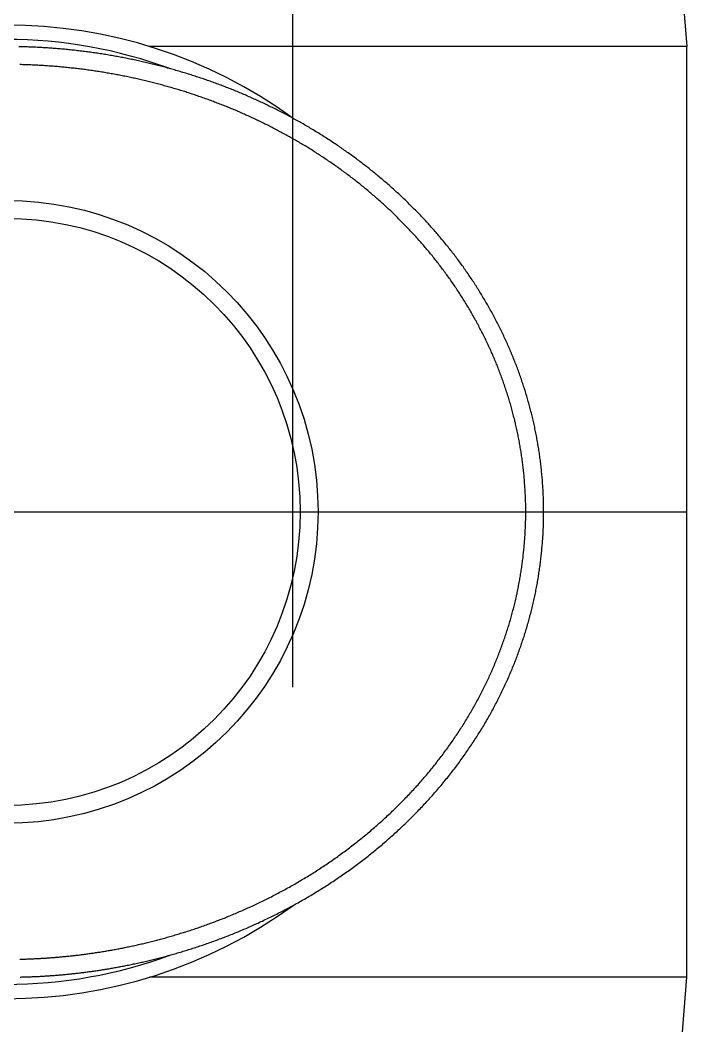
# Model space of a CAD drawing. Extents: x -45.6 to 35.4, y -49 to 14.
# Drawn here: x 26.12 to 35.43, y -7.18 to 6.87 of the extents above; entities that cross this region are included whole.
import ezdxf

# ---------------------------------------------------------------- set-up
doc = ezdxf.new("R2010")
doc.units = 0
doc.linetypes.add('CENTER', pattern=[50.8, 31.75, -6.35, 6.35, -6.35])
doc.linetypes.add('DASHED', pattern=[19.05, 12.7, -6.35])
doc.layers.get('0').update_dxf_attribs({"linetype": 'CONTINUOUS'})
doc.layers.add('CENTER', color=1, linetype='CENTER')

msp = doc.modelspace()

# ---------------------------------------------------------------- linework, layer by layer
at = {"color": 7, "linetype": 'CONTINUOUS'}
for p, q in [((35.229, 9), (35.429, 6.5)), ((35.429, 6.5), (27.926, 6.5)), ((35.429, -6.5), (35.429, 6.5)), ((35.429, -6.5), (27.926, -6.5)), ((35.229, -9), (35.429, -6.5))]:
    msp.add_line(p, q, dxfattribs=at)
at = {"color": 3, "linetype": 'DASHED'}
msp.add_line((29.929, -21.5), (29.929, 7), dxfattribs=at)
at = {"color": 7}
for points in [[(26.118, -6.498, 0), (26.131, -6.498, 0), (26.145, -6.497, 0), (26.158, -6.497, 0), (26.172, -6.497, 0), (26.185, -6.496, 0), (26.199, -6.496, 0), (26.212, -6.495, 0), (26.226, -6.495, 0), (26.239, -6.495, 0), (26.253, -6.494, 0), (26.267, -6.494, 0), (26.28, -6.493, 0), (26.294, -6.492, 0), (26.307, -6.492, 0), (26.321, -6.491, 0), (26.335, -6.491, 0), (26.348, -6.49, 0), (26.362, -6.489, 0), (26.376, -6.489, 0), (26.389, -6.488, 0), (26.403, -6.487, 0), (26.417, -6.486, 0), (26.431, -6.486, 0), (26.444, -6.485, 0), (26.458, -6.484, 0), (26.472, -6.483, 0), (26.486, -6.482, 0), (26.5, -6.481, 0), (26.514, -6.48, 0), (26.527, -6.479, 0), (26.541, -6.478, 0), (26.555, -6.477, 0), (26.569, -6.476, 0), (26.583, -6.475, 0), (26.598, -6.474, 0), (26.612, -6.473, 0), (26.626, -6.472, 0), (26.64, -6.471, 0), (26.654, -6.47, 0), (26.668, -6.468, 0), (26.683, -6.467, 0), (26.697, -6.466, 0), (26.711, -6.465, 0), (26.726, -6.463, 0), (26.74, -6.462, 0), (26.754, -6.461, 0), (26.769, -6.459, 0), (26.783, -6.458, 0), (26.798, -6.456, 0), (26.813, -6.455, 0), (26.827, -6.453, 0), (26.842, -6.452, 0), (26.857, -6.45, 0), (26.872, -6.448, 0), (26.886, -6.447, 0), (26.901, -6.445, 0), (26.916, -6.443, 0), (26.931, -6.442, 0), (26.946, -6.44, 0), (26.961, -6.438, 0), (26.976, -6.436, 0), (26.991, -6.434, 0), (27.007, -6.433, 0), (27.022, -6.431, 0), (27.037, -6.429, 0), (27.053, -6.427, 0), (27.068, -6.425, 0), (27.084, -6.422, 0), (27.099, -6.42, 0), (27.115, -6.418, 0), (27.131, -6.416, 0), (27.146, -6.414, 0), (27.162, -6.412, 0), (27.178, -6.409, 0), (27.194, -6.407, 0), (27.21, -6.404, 0), (27.226, -6.402, 0), (27.242, -6.4, 0), (27.259, -6.397, 0), (27.275, -6.394, 0), (27.291, -6.392, 0), (27.308, -6.389, 0), (27.324, -6.387, 0), (27.341, -6.384, 0), (27.358, -6.381, 0), (27.374, -6.378, 0), (27.391, -6.375, 0), (27.408, -6.372, 0), (27.425, -6.369, 0), (27.442, -6.366, 0), (27.459, -6.363, 0), (27.476, -6.36, 0), (27.493, -6.357, 0), (27.51, -6.354, 0), (27.527, -6.351, 0), (27.545, -6.347, 0), (27.562, -6.344, 0), (27.58, -6.341, 0), (27.597, -6.337, 0), (27.615, -6.334, 0), (27.632, -6.33, 0), (27.65, -6.327, 0), (27.668, -6.323, 0), (27.686, -6.319, 0), (27.703, -6.315, 0), (27.721, -6.312, 0), (27.739, -6.308, 0), (27.757, -6.304, 0), (27.775, -6.3, 0), (27.794, -6.296, 0), (27.812, -6.292, 0), (27.83, -6.288, 0), (27.848, -6.284, 0), (27.866, -6.279, 0), (27.885, -6.275, 0), (27.903, -6.271, 0), (27.922, -6.266, 0), (27.94, -6.262, 0), (27.959, -6.257, 0), (27.977, -6.253, 0), (27.996, -6.248, 0), (28.014, -6.243, 0), (28.033, -6.239, 0), (28.052, -6.234, 0), (28.07, -6.229, 0), (28.089, -6.224, 0), (28.108, -6.219, 0), (28.127, -6.214, 0), (28.146, -6.209, 0), (28.165, -6.204, 0), (28.184, -6.199, 0), (28.203, -6.194, 0), (28.222, -6.188, 0), (28.241, -6.183, 0), (28.26, -6.178, 0), (28.279, -6.172, 0), (28.298, -6.167, 0), (28.317, -6.161, 0), (28.337, -6.155, 0), (28.356, -6.15, 0), (28.375, -6.144, 0), (28.395, -6.138, 0), (28.414, -6.132, 0), (28.433, -6.126, 0), (28.453, -6.12, 0), (28.472, -6.114, 0), (28.491, -6.108, 0), (28.511, -6.102, 0), (28.53, -6.096, 0), (28.55, -6.09, 0), (28.57, -6.083, 0), (28.589, -6.077, 0), (28.609, -6.07, 0), (28.628, -6.064, 0), (28.648, -6.057, 0), (28.668, -6.051, 0), (28.687, -6.044, 0), (28.707, -6.037, 0), (28.727, -6.03, 0), (28.746, -6.024, 0), (28.766, -6.017, 0), (28.786, -6.01, 0), (28.806, -6.003, 0), (28.825, -5.995, 0), (28.845, -5.988, 0), (28.865, -5.981, 0), (28.885, -5.974, 0), (28.905, -5.966, 0), (28.924, -5.959, 0), (28.944, -5.951, 0), (28.964, -5.944, 0), (28.984, -5.936, 0), (29.004, -5.928, 0), (29.024, -5.921, 0), (29.044, -5.913, 0), (29.064, -5.905, 0), (29.084, -5.897, 0), (29.103, -5.889, 0), (29.123, -5.881, 0), (29.143, -5.873, 0), (29.163, -5.864, 0), (29.183, -5.856, 0), (29.203, -5.848, 0), (29.223, -5.839, 0), (29.243, -5.831, 0), (29.263, -5.822, 0), (29.283, -5.814, 0), (29.303, -5.805, 0), (29.323, -5.796, 0), (29.343, -5.788, 0), (29.363, -5.779, 0), (29.383, -5.77, 0), (29.402, -5.761, 0), (29.422, -5.752, 0), (29.442, -5.743, 0), (29.462, -5.733, 0), (29.482, -5.724, 0), (29.502, -5.715, 0), (29.522, -5.705, 0), (29.542, -5.696, 0), (29.562, -5.686, 0), (29.582, -5.677, 0), (29.602, -5.667, 0), (29.622, -5.657, 0), (29.642, -5.647, 0), (29.662, -5.638, 0), (29.682, -5.628, 0), (29.702, -5.618, 0), (29.722, -5.607, 0), (29.742, -5.597, 0), (29.762, -5.587, 0), (29.781, -5.577, 0), (29.801, -5.566, 0), (29.821, -5.556, 0), (29.841, -5.546, 0), (29.861, -5.535, 0), (29.881, -5.524, 0), (29.901, -5.514, 0), (29.921, -5.503, 0), (29.94, -5.492, 0), (29.96, -5.481, 0), (29.98, -5.47, 0), (30, -5.459, 0), (30.019, -5.448, 0), (30.039, -5.437, 0), (30.059, -5.426, 0), (30.079, -5.414, 0), (30.098, -5.403, 0), (30.118, -5.391, 0), (30.138, -5.38, 0), (30.157, -5.368, 0), (30.177, -5.357, 0), (30.197, -5.345, 0), (30.216, -5.333, 0), (30.236, -5.321, 0), (30.255, -5.309, 0), (30.275, -5.297, 0), (30.294, -5.285, 0), (30.314, -5.273, 0), (30.333, -5.261, 0), (30.353, -5.249, 0), (30.372, -5.236, 0), (30.392, -5.224, 0), (30.411, -5.212, 0), (30.43, -5.199, 0), (30.45, -5.186, 0), (30.469, -5.174, 0), (30.488, -5.161, 0), (30.508, -5.148, 0), (30.527, -5.135, 0), (30.546, -5.122, 0), (30.565, -5.109, 0), (30.584, -5.096, 0), (30.603, -5.083, 0), (30.622, -5.07, 0), (30.641, -5.057, 0), (30.66, -5.043, 0), (30.679, -5.03, 0), (30.698, -5.017, 0), (30.717, -5.003, 0), (30.736, -4.989, 0), (30.755, -4.976, 0), (30.774, -4.962, 0), (30.792, -4.948, 0), (30.811, -4.934, 0), (30.83, -4.92, 0), (30.848, -4.906, 0), (30.867, -4.892, 0), (30.886, -4.878, 0), (30.904, -4.864, 0), (30.922, -4.85, 0), (30.941, -4.835, 0), (30.959, -4.821, 0), (30.978, -4.807, 0), (30.996, -4.792, 0), (31.014, -4.777, 0), (31.032, -4.763, 0), (31.051, -4.748, 0), (31.069, -4.733, 0), (31.087, -4.719, 0), (31.105, -4.704, 0), (31.123, -4.689, 0), (31.141, -4.674, 0), (31.159, -4.659, 0), (31.177, -4.644, 0), (31.194, -4.628, 0), (31.212, -4.613, 0), (31.23, -4.598, 0), (31.248, -4.583, 0), (31.265, -4.567, 0), (31.283, -4.552, 0), (31.3, -4.536, 0), (31.318, -4.521, 0), (31.335, -4.505, 0), (31.352, -4.489, 0), (31.37, -4.474, 0), (31.387, -4.458, 0), (31.404, -4.442, 0), (31.421, -4.426, 0), (31.438, -4.41, 0), (31.455, -4.394, 0), (31.472, -4.378, 0), (31.489, -4.362, 0), (31.506, -4.346, 0), (31.523, -4.33, 0), (31.54, -4.313, 0), (31.556, -4.297, 0), (31.573, -4.28, 0), (31.59, -4.264, 0), (31.606, -4.248, 0), (31.622, -4.231, 0), (31.639, -4.214, 0), (31.655, -4.198, 0), (31.671, -4.181, 0), (31.688, -4.164, 0), (31.704, -4.148, 0), (31.72, -4.131, 0), (31.736, -4.114, 0), (31.752, -4.097, 0), (31.767, -4.08, 0), (31.783, -4.063, 0), (31.799, -4.046, 0), (31.815, -4.029, 0), (31.83, -4.012, 0), (31.846, -3.994, 0), (31.861, -3.977, 0), (31.877, -3.96, 0), (31.892, -3.942, 0), (31.907, -3.925, 0), (31.922, -3.908, 0), (31.937, -3.89, 0), (31.953, -3.873, 0), (31.967, -3.855, 0), (31.982, -3.837, 0), (31.997, -3.82, 0), (32.012, -3.802, 0), (32.027, -3.784, 0), (32.041, -3.767, 0), (32.056, -3.749, 0), (32.07, -3.731, 0), (32.085, -3.713, 0), (32.099, -3.695, 0), (32.113, -3.677, 0), (32.127, -3.659, 0), (32.141, -3.641, 0), (32.155, -3.623, 0), (32.169, -3.605, 0), (32.183, -3.587, 0), (32.197, -3.569, 0), (32.211, -3.551, 0), (32.224, -3.533, 0), (32.238, -3.514, 0), (32.252, -3.496, 0), (32.265, -3.478, 0), (32.278, -3.459, 0), (32.292, -3.441, 0), (32.305, -3.423, 0), (32.318, -3.404, 0), (32.331, -3.386, 0), (32.344, -3.367, 0), (32.357, -3.349, 0), (32.37, -3.33, 0), (32.382, -3.312, 0), (32.395, -3.293, 0), (32.408, -3.274, 0), (32.42, -3.256, 0), (32.433, -3.237, 0), (32.445, -3.218, 0), (32.457, -3.2, 0), (32.469, -3.181, 0), (32.482, -3.162, 0), (32.494, -3.143, 0), (32.506, -3.124, 0), (32.517, -3.106, 0), (32.529, -3.087, 0), (32.541, -3.068, 0), (32.553, -3.049, 0), (32.564, -3.03, 0), (32.576, -3.011, 0), (32.587, -2.992, 0), (32.599, -2.973, 0), (32.61, -2.954, 0), (32.621, -2.935, 0), (32.632, -2.916, 0), (32.643, -2.897, 0), (32.654, -2.878, 0), (32.665, -2.859, 0), (32.676, -2.839, 0), (32.686, -2.82, 0), (32.697, -2.801, 0), (32.707, -2.782, 0), (32.718, -2.763, 0), (32.728, -2.743, 0), (32.739, -2.724, 0), (32.749, -2.705, 0), (32.759, -2.685, 0), (32.769, -2.666, 0), (32.779, -2.647, 0), (32.789, -2.627, 0), (32.799, -2.608, 0), (32.809, -2.589, 0), (32.818, -2.569, 0), (32.828, -2.55, 0), (32.837, -2.53, 0), (32.847, -2.511, 0), (32.856, -2.491, 0), (32.865, -2.472, 0), (32.875, -2.452, 0), (32.884, -2.433, 0), (32.893, -2.413, 0), (32.902, -2.394, 0), (32.911, -2.374, 0), (32.92, -2.354, 0), (32.928, -2.335, 0), (32.937, -2.315, 0), (32.946, -2.295, 0), (32.954, -2.276, 0), (32.963, -2.256, 0), (32.971, -2.236, 0), (32.979, -2.217, 0), (32.988, -2.197, 0), (32.996, -2.177, 0), (33.004, -2.157, 0), (33.012, -2.138, 0), (33.02, -2.118, 0), (33.028, -2.098, 0), (33.035, -2.078, 0), (33.043, -2.058, 0), (33.05, -2.039, 0), (33.058, -2.019, 0), (33.066, -1.999, 0), (33.073, -1.979, 0), (33.08, -1.959, 0), (33.087, -1.939, 0), (33.094, -1.919, 0), (33.102, -1.899, 0), (33.109, -1.88, 0), (33.115, -1.86, 0), (33.122, -1.84, 0), (33.129, -1.82, 0), (33.136, -1.8, 0), (33.142, -1.78, 0), (33.149, -1.76, 0), (33.155, -1.74, 0), (33.162, -1.72, 0), (33.168, -1.7, 0), (33.174, -1.68, 0), (33.18, -1.66, 0), (33.187, -1.639, 0), (33.193, -1.619, 0), (33.198, -1.599, 0), (33.204, -1.579, 0), (33.21, -1.559, 0), (33.216, -1.539, 0), (33.221, -1.519, 0), (33.227, -1.499, 0), (33.232, -1.479, 0), (33.238, -1.459, 0), (33.243, -1.438, 0), (33.248, -1.418, 0), (33.253, -1.398, 0), (33.258, -1.378, 0), (33.264, -1.358, 0), (33.269, -1.338, 0), (33.273, -1.317, 0), (33.278, -1.297, 0), (33.283, -1.277, 0), (33.288, -1.257, 0), (33.292, -1.236, 0), (33.297, -1.216, 0), (33.301, -1.196, 0), (33.305, -1.176, 0), (33.309, -1.156, 0), (33.314, -1.135, 0), (33.318, -1.115, 0), (33.322, -1.095, 0), (33.326, -1.074, 0), (33.33, -1.054, 0), (33.334, -1.034, 0), (33.337, -1.014, 0), (33.341, -0.993, 0), (33.344, -0.973, 0), (33.348, -0.953, 0), (33.351, -0.932, 0), (33.355, -0.912, 0), (33.358, -0.892, 0), (33.361, -0.871, 0), (33.364, -0.851, 0), (33.367, -0.831, 0), (33.37, -0.81, 0), (33.373, -0.79, 0), (33.376, -0.77, 0), (33.379, -0.749, 0), (33.382, -0.729, 0), (33.384, -0.709, 0), (33.387, -0.688, 0), (33.389, -0.668, 0), (33.392, -0.648, 0), (33.394, -0.627, 0), (33.396, -0.607, 0), (33.398, -0.587, 0), (33.401, -0.566, 0), (33.403, -0.546, 0), (33.404, -0.525, 0), (33.406, -0.505, 0), (33.408, -0.485, 0), (33.41, -0.464, 0), (33.411, -0.444, 0), (33.413, -0.423, 0), (33.414, -0.403, 0), (33.416, -0.383, 0), (33.417, -0.362, 0), (33.419, -0.342, 0), (33.42, -0.321, 0), (33.421, -0.301, 0), (33.422, -0.281, 0), (33.423, -0.26, 0), (33.424, -0.24, 0), (33.425, -0.219, 0), (33.425, -0.199, 0), (33.426, -0.179, 0), (33.427, -0.158, 0), (33.427, -0.138, 0), (33.428, -0.117, 0), (33.428, -0.097, 0), (33.428, -0.076, 0), (33.429, -0.056, 0), (33.429, -0.036, 0), (33.429, -0.015, 0), (33.429, 0.005, 0), (33.429, 0.026, 0), (33.429, 0.046, 0), (33.429, 0.067, 0), (33.428, 0.087, 0), (33.428, 0.107, 0), (33.428, 0.128, 0), (33.427, 0.148, 0), (33.426, 0.169, 0), (33.426, 0.189, 0), (33.425, 0.209, 0), (33.424, 0.23, 0), (33.423, 0.25, 0), (33.422, 0.271, 0), (33.421, 0.291, 0), (33.42, 0.311, 0), (33.419, 0.332, 0), (33.418, 0.352, 0), (33.417, 0.372, 0), (33.415, 0.393, 0), (33.414, 0.413, 0), (33.412, 0.434, 0), (33.411, 0.454, 0), (33.409, 0.474, 0), (33.407, 0.495, 0), (33.405, 0.515, 0), (33.404, 0.535, 0), (33.401, 0.556, 0), (33.4, 0.576, 0), (33.397, 0.596, 0), (33.395, 0.617, 0), (33.393, 0.637, 0), (33.391, 0.657, 0), (33.388, 0.677, 0), (33.386, 0.698, 0), (33.383, 0.718, 0), (33.38, 0.738, 0), (33.378, 0.759, 0), (33.375, 0.779, 0), (33.372, 0.799, 0), (33.369, 0.819, 0), (33.366, 0.84, 0), (33.363, 0.86, 0), (33.36, 0.88, 0), (33.357, 0.9, 0), (33.353, 0.92, 0), (33.35, 0.941, 0), (33.347, 0.961, 0), (33.343, 0.981, 0), (33.34, 1.001, 0), (33.336, 1.021, 0), (33.332, 1.041, 0), (33.328, 1.061, 0), (33.324, 1.082, 0), (33.32, 1.102, 0), (33.316, 1.122, 0), (33.312, 1.142, 0), (33.308, 1.162, 0), (33.304, 1.182, 0), (33.3, 1.202, 0), (33.295, 1.222, 0), (33.291, 1.242, 0), (33.286, 1.262, 0), (33.282, 1.282, 0), (33.277, 1.302, 0), (33.272, 1.322, 0), (33.267, 1.342, 0), (33.263, 1.361, 0), (33.258, 1.381, 0), (33.252, 1.401, 0), (33.247, 1.421, 0), (33.242, 1.441, 0), (33.237, 1.461, 0), (33.232, 1.481, 0), (33.226, 1.5, 0), (33.221, 1.52, 0), (33.215, 1.54, 0), (33.21, 1.56, 0), (33.204, 1.579, 0), (33.199, 1.599, 0), (33.193, 1.619, 0), (33.187, 1.638, 0), (33.181, 1.658, 0), (33.175, 1.677, 0), (33.169, 1.697, 0), (33.163, 1.717, 0), (33.157, 1.736, 0), (33.15, 1.756, 0), (33.144, 1.775, 0), (33.137, 1.795, 0), (33.131, 1.814, 0), (33.124, 1.833, 0), (33.118, 1.853, 0), (33.111, 1.872, 0), (33.104, 1.892, 0), (33.097, 1.911, 0), (33.091, 1.93, 0), (33.084, 1.95, 0), (33.077, 1.969, 0), (33.07, 1.988, 0), (33.062, 2.007, 0), (33.055, 2.026, 0), (33.048, 2.046, 0), (33.041, 2.065, 0), (33.033, 2.084, 0), (33.026, 2.103, 0), (33.018, 2.122, 0), (33.01, 2.141, 0), (33.003, 2.16, 0), (32.995, 2.179, 0), (32.987, 2.198, 0), (32.979, 2.217, 0), (32.971, 2.236, 0), (32.963, 2.255, 0), (32.955, 2.273, 0), (32.947, 2.292, 0), (32.939, 2.311, 0), (32.931, 2.33, 0), (32.922, 2.348, 0), (32.914, 2.367, 0), (32.905, 2.386, 0), (32.897, 2.404, 0), (32.888, 2.423, 0), (32.88, 2.442, 0), (32.871, 2.46, 0), (32.862, 2.479, 0), (32.853, 2.497, 0), (32.844, 2.516, 0), (32.836, 2.534, 0), (32.827, 2.552, 0), (32.817, 2.571, 0), (32.808, 2.589, 0), (32.799, 2.607, 0), (32.79, 2.626, 0), (32.781, 2.644, 0), (32.771, 2.662, 0), (32.762, 2.68, 0), (32.752, 2.698, 0), (32.743, 2.716, 0), (32.733, 2.734, 0), (32.723, 2.752, 0), (32.714, 2.77, 0), (32.704, 2.788, 0), (32.694, 2.806, 0), (32.684, 2.824, 0), (32.674, 2.842, 0), (32.664, 2.86, 0), (32.654, 2.877, 0), (32.644, 2.895, 0), (32.634, 2.913, 0), (32.623, 2.93, 0), (32.613, 2.948, 0), (32.603, 2.966, 0), (32.592, 2.983, 0), (32.582, 3.001, 0), (32.571, 3.018, 0), (32.561, 3.036, 0), (32.55, 3.053, 0), (32.539, 3.07, 0), (32.529, 3.088, 0), (32.518, 3.105, 0), (32.507, 3.122, 0), (32.496, 3.139, 0), (32.485, 3.157, 0), (32.474, 3.174, 0), (32.463, 3.191, 0), (32.452, 3.208, 0), (32.441, 3.225, 0), (32.429, 3.242, 0), (32.418, 3.259, 0), (32.407, 3.276, 0), (32.395, 3.293, 0), (32.384, 3.309, 0), (32.373, 3.326, 0), (32.361, 3.343, 0), (32.349, 3.36, 0), (32.338, 3.376, 0), (32.326, 3.393, 0), (32.314, 3.409, 0), (32.303, 3.426, 0), (32.291, 3.443, 0), (32.279, 3.459, 0), (32.267, 3.475, 0), (32.255, 3.492, 0), (32.243, 3.508, 0), (32.231, 3.524, 0), (32.219, 3.541, 0), (32.206, 3.557, 0), (32.194, 3.573, 0), (32.182, 3.589, 0), (32.17, 3.605, 0), (32.157, 3.621, 0), (32.145, 3.637, 0), (32.132, 3.653, 0), (32.12, 3.669, 0), (32.107, 3.685, 0), (32.094, 3.701, 0), (32.082, 3.717, 0), (32.069, 3.733, 0), (32.056, 3.748, 0), (32.044, 3.764, 0), (32.031, 3.78, 0), (32.018, 3.795, 0), (32.005, 3.811, 0), (31.992, 3.826, 0), (31.979, 3.842, 0), (31.966, 3.857, 0), (31.952, 3.873, 0), (31.939, 3.888, 0), (31.926, 3.903, 0), (31.913, 3.919, 0), (31.899, 3.934, 0), (31.886, 3.949, 0), (31.873, 3.964, 0), (31.859, 3.979, 0), (31.846, 3.994, 0), (31.832, 4.01, 0), (31.819, 4.025, 0), (31.805, 4.039, 0), (31.791, 4.054, 0), (31.777, 4.069, 0), (31.764, 4.084, 0), (31.75, 4.099, 0), (31.736, 4.114, 0), (31.722, 4.128, 0), (31.708, 4.143, 0), (31.694, 4.158, 0), (31.68, 4.172, 0), (31.666, 4.187, 0), (31.652, 4.201, 0), (31.638, 4.216, 0), (31.623, 4.23, 0), (31.609, 4.244, 0), (31.595, 4.259, 0), (31.581, 4.273, 0), (31.566, 4.287, 0), (31.552, 4.301, 0), (31.537, 4.316, 0), (31.523, 4.33, 0), (31.508, 4.344, 0), (31.494, 4.358, 0), (31.479, 4.372, 0), (31.465, 4.386, 0), (31.45, 4.4, 0), (31.435, 4.413, 0), (31.42, 4.427, 0), (31.405, 4.441, 0), (31.39, 4.455, 0), (31.376, 4.468, 0), (31.361, 4.482, 0), (31.346, 4.496, 0), (31.331, 4.509, 0), (31.316, 4.523, 0), (31.3, 4.536, 0), (31.285, 4.55, 0), (31.27, 4.563, 0), (31.255, 4.576, 0), (31.24, 4.59, 0), (31.224, 4.603, 0), (31.209, 4.616, 0), (31.194, 4.629, 0), (31.178, 4.642, 0), (31.163, 4.655, 0), (31.148, 4.668, 0), (31.132, 4.681, 0), (31.116, 4.694, 0), (31.101, 4.707, 0), (31.085, 4.72, 0), (31.07, 4.733, 0), (31.054, 4.746, 0), (31.038, 4.758, 0), (31.022, 4.771, 0), (31.007, 4.784, 0), (30.991, 4.796, 0), (30.975, 4.809, 0), (30.959, 4.821, 0), (30.943, 4.834, 0), (30.927, 4.846, 0), (30.911, 4.859, 0), (30.895, 4.871, 0), (30.879, 4.883, 0), (30.863, 4.896, 0), (30.847, 4.908, 0), (30.83, 4.92, 0), (30.814, 4.932, 0), (30.798, 4.944, 0), (30.782, 4.956, 0), (30.765, 4.968, 0), (30.749, 4.98, 0), (30.733, 4.992, 0), (30.716, 5.004, 0), (30.7, 5.015, 0), (30.683, 5.027, 0), (30.667, 5.039, 0), (30.65, 5.05, 0), (30.634, 5.062, 0), (30.617, 5.074, 0), (30.601, 5.085, 0), (30.584, 5.097, 0), (30.567, 5.108, 0), (30.55, 5.119, 0), (30.534, 5.131, 0), (30.517, 5.142, 0), (30.5, 5.153, 0), (30.483, 5.164, 0), (30.466, 5.176, 0), (30.449, 5.187, 0), (30.433, 5.198, 0), (30.416, 5.209, 0), (30.399, 5.22, 0), (30.381, 5.231, 0), (30.364, 5.241, 0), (30.347, 5.252, 0), (30.33, 5.263, 0), (30.313, 5.274, 0), (30.296, 5.284, 0), (30.279, 5.295, 0), (30.262, 5.306, 0), (30.244, 5.316, 0), (30.227, 5.327, 0), (30.21, 5.337, 0), (30.192, 5.348, 0), (30.175, 5.358, 0), (30.158, 5.368, 0), (30.14, 5.378, 0), (30.123, 5.389, 0), (30.105, 5.399, 0), (30.088, 5.409, 0), (30.07, 5.419, 0), (30.053, 5.429, 0), (30.035, 5.439, 0), (30.018, 5.449, 0), (30, 5.459, 0), (29.983, 5.469, 0), (29.965, 5.479, 0), (29.947, 5.488, 0), (29.93, 5.498, 0), (29.912, 5.508, 0), (29.894, 5.517, 0), (29.876, 5.527, 0), (29.859, 5.536, 0), (29.841, 5.546, 0), (29.823, 5.555, 0), (29.805, 5.565, 0), (29.787, 5.574, 0), (29.769, 5.583, 0), (29.751, 5.592, 0), (29.733, 5.602, 0), (29.715, 5.611, 0), (29.697, 5.62, 0), (29.679, 5.629, 0), (29.661, 5.638, 0), (29.643, 5.647, 0), (29.625, 5.656, 0), (29.607, 5.665, 0), (29.589, 5.673, 0), (29.571, 5.682, 0), (29.553, 5.691, 0), (29.534, 5.7, 0), (29.516, 5.708, 0), (29.498, 5.717, 0), (29.48, 5.725, 0), (29.462, 5.734, 0), (29.443, 5.742, 0), (29.425, 5.751, 0), (29.407, 5.759, 0), (29.388, 5.767, 0), (29.37, 5.776, 0), (29.352, 5.784, 0), (29.333, 5.792, 0), (29.315, 5.8, 0), (29.296, 5.808, 0), (29.278, 5.816, 0), (29.259, 5.824, 0), (29.241, 5.832, 0), (29.222, 5.84, 0), (29.204, 5.848, 0), (29.185, 5.855, 0), (29.167, 5.863, 0), (29.148, 5.871, 0), (29.13, 5.878, 0), (29.111, 5.886, 0), (29.092, 5.894, 0), (29.074, 5.901, 0), (29.055, 5.909, 0), (29.036, 5.916, 0), (29.017, 5.923, 0), (28.999, 5.931, 0), (28.98, 5.938, 0), (28.961, 5.945, 0), (28.942, 5.952, 0), (28.924, 5.959, 0), (28.905, 5.966, 0), (28.886, 5.973, 0), (28.867, 5.98, 0), (28.848, 5.987, 0), (28.829, 5.994, 0), (28.811, 6.001, 0), (28.792, 6.008, 0), (28.773, 6.015, 0), (28.754, 6.021, 0), (28.735, 6.028, 0), (28.716, 6.035, 0), (28.697, 6.041, 0), (28.678, 6.048, 0), (28.659, 6.054, 0), (28.64, 6.061, 0), (28.621, 6.067, 0), (28.602, 6.073, 0), (28.583, 6.079, 0), (28.564, 6.086, 0), (28.545, 6.092, 0), (28.526, 6.098, 0), (28.506, 6.104, 0), (28.487, 6.11, 0), (28.468, 6.116, 0), (28.449, 6.122, 0), (28.43, 6.128, 0), (28.41, 6.134, 0), (28.391, 6.14, 0), (28.372, 6.145, 0), (28.353, 6.151, 0), (28.334, 6.157, 0), (28.314, 6.162, 0), (28.295, 6.168, 0), (28.276, 6.174, 0), (28.256, 6.179, 0), (28.237, 6.185, 0), (28.218, 6.19, 0), (28.198, 6.195, 0), (28.179, 6.201, 0), (28.16, 6.206, 0), (28.14, 6.211, 0), (28.121, 6.216, 0), (28.102, 6.221, 0), (28.082, 6.226, 0), (28.063, 6.231, 0), (28.043, 6.236, 0), (28.024, 6.241, 0), (28.004, 6.246, 0), (27.985, 6.251, 0), (27.965, 6.256, 0), (27.946, 6.261, 0), (27.927, 6.265, 0), (27.907, 6.27, 0), (27.887, 6.274, 0), (27.868, 6.279, 0), (27.848, 6.284, 0), (27.829, 6.288, 0), (27.809, 6.292, 0), (27.79, 6.297, 0), (27.77, 6.301, 0), (27.75, 6.305, 0), (27.731, 6.31, 0), (27.711, 6.314, 0), (27.692, 6.318, 0), (27.672, 6.322, 0), (27.652, 6.326, 0), (27.633, 6.33, 0), (27.613, 6.334, 0), (27.593, 6.338, 0), (27.574, 6.342, 0), (27.554, 6.346, 0), (27.534, 6.349, 0), (27.515, 6.353, 0), (27.495, 6.357, 0), (27.475, 6.36, 0), (27.455, 6.364, 0), (27.436, 6.367, 0), (27.416, 6.371, 0), (27.396, 6.374, 0), (27.376, 6.378, 0), (27.357, 6.381, 0), (27.337, 6.384, 0), (27.317, 6.388, 0), (27.297, 6.391, 0), (27.277, 6.394, 0), (27.258, 6.397, 0), (27.238, 6.4, 0), (27.218, 6.403, 0), (27.198, 6.406, 0), (27.178, 6.409, 0), (27.158, 6.412, 0), (27.139, 6.415, 0), (27.119, 6.418, 0), (27.099, 6.42, 0), (27.079, 6.423, 0), (27.059, 6.426, 0), (27.039, 6.428, 0), (27.019, 6.431, 0), (26.999, 6.433, 0), (26.979, 6.436, 0), (26.959, 6.438, 0), (26.94, 6.441, 0), (26.92, 6.443, 0), (26.9, 6.445, 0), (26.88, 6.448, 0), (26.86, 6.45, 0), (26.84, 6.452, 0), (26.82, 6.454, 0), (26.8, 6.456, 0), (26.78, 6.458, 0), (26.76, 6.46, 0), (26.74, 6.462, 0), (26.72, 6.464, 0), (26.7, 6.466, 0), (26.68, 6.467, 0), (26.66, 6.469, 0), (26.64, 6.471, 0), (26.62, 6.472, 0), (26.6, 6.474, 0), (26.58, 6.475, 0), (26.56, 6.477, 0), (26.54, 6.478, 0), (26.52, 6.48, 0), (26.5, 6.481, 0), (26.48, 6.482, 0), (26.46, 6.484, 0), (26.44, 6.485, 0), (26.42, 6.486, 0), (26.4, 6.487, 0), (26.38, 6.488, 0), (26.36, 6.489, 0), (26.34, 6.49, 0), (26.32, 6.491, 0), (26.3, 6.492, 0), (26.28, 6.493, 0), (26.26, 6.494, 0), (26.24, 6.494, 0), (26.22, 6.495, 0), (26.2, 6.496, 0), (26.18, 6.496, 0), (26.16, 6.497, 0), (26.14, 6.497, 0), (26.119, 6.498, 0), (26.099, 6.498, 0)], [(26.113, -6.248, 0), (26.126, -6.248, 0), (26.139, -6.247, 0), (26.152, -6.247, 0), (26.165, -6.247, 0), (26.178, -6.246, 0), (26.191, -6.246, 0), (26.204, -6.246, 0), (26.217, -6.245, 0), (26.231, -6.245, 0), (26.244, -6.244, 0), (26.257, -6.244, 0), (26.27, -6.243, 0), (26.283, -6.243, 0), (26.297, -6.242, 0), (26.31, -6.242, 0), (26.323, -6.241, 0), (26.336, -6.24, 0), (26.349, -6.24, 0), (26.363, -6.239, 0), (26.376, -6.238, 0), (26.389, -6.238, 0), (26.403, -6.237, 0), (26.416, -6.236, 0), (26.429, -6.235, 0), (26.443, -6.234, 0), (26.456, -6.234, 0), (26.47, -6.233, 0), (26.483, -6.232, 0), (26.497, -6.231, 0), (26.51, -6.23, 0), (26.524, -6.229, 0), (26.537, -6.228, 0), (26.551, -6.227, 0), (26.564, -6.226, 0), (26.578, -6.225, 0), (26.592, -6.224, 0), (26.606, -6.223, 0), (26.619, -6.222, 0), (26.633, -6.22, 0), (26.647, -6.219, 0), (26.661, -6.218, 0), (26.675, -6.217, 0), (26.689, -6.216, 0), (26.703, -6.214, 0), (26.716, -6.213, 0), (26.73, -6.212, 0), (26.745, -6.21, 0), (26.759, -6.209, 0), (26.773, -6.207, 0), (26.787, -6.206, 0), (26.801, -6.205, 0), (26.816, -6.203, 0), (26.83, -6.202, 0), (26.844, -6.2, 0), (26.859, -6.198, 0), (26.873, -6.197, 0), (26.887, -6.195, 0), (26.902, -6.193, 0), (26.917, -6.192, 0), (26.931, -6.19, 0), (26.946, -6.188, 0), (26.961, -6.186, 0), (26.976, -6.184, 0), (26.99, -6.183, 0), (27.005, -6.181, 0), (27.02, -6.179, 0), (27.035, -6.177, 0), (27.05, -6.175, 0), (27.066, -6.173, 0), (27.081, -6.171, 0), (27.096, -6.168, 0), (27.111, -6.166, 0), (27.127, -6.164, 0), (27.142, -6.162, 0), (27.157, -6.16, 0), (27.173, -6.157, 0), (27.189, -6.155, 0), (27.204, -6.152, 0), (27.22, -6.15, 0), (27.236, -6.148, 0), (27.252, -6.145, 0), (27.268, -6.142, 0), (27.284, -6.14, 0), (27.3, -6.137, 0), (27.316, -6.134, 0), (27.332, -6.132, 0), (27.349, -6.129, 0), (27.365, -6.126, 0), (27.381, -6.123, 0), (27.398, -6.12, 0), (27.414, -6.117, 0), (27.431, -6.114, 0), (27.448, -6.111, 0), (27.464, -6.108, 0), (27.481, -6.105, 0), (27.498, -6.102, 0), (27.515, -6.099, 0), (27.532, -6.095, 0), (27.549, -6.092, 0), (27.566, -6.089, 0), (27.583, -6.085, 0), (27.6, -6.082, 0), (27.617, -6.078, 0), (27.634, -6.074, 0), (27.652, -6.071, 0), (27.669, -6.067, 0), (27.687, -6.063, 0), (27.704, -6.06, 0), (27.722, -6.056, 0), (27.739, -6.052, 0), (27.757, -6.048, 0), (27.774, -6.044, 0), (27.792, -6.04, 0), (27.81, -6.036, 0), (27.828, -6.032, 0), (27.846, -6.027, 0), (27.863, -6.023, 0), (27.881, -6.019, 0), (27.899, -6.014, 0), (27.917, -6.01, 0), (27.935, -6.006, 0), (27.953, -6.001, 0), (27.972, -5.996, 0), (27.99, -5.992, 0), (28.008, -5.987, 0), (28.026, -5.982, 0), (28.044, -5.978, 0), (28.063, -5.973, 0), (28.081, -5.968, 0), (28.099, -5.963, 0), (28.118, -5.958, 0), (28.136, -5.953, 0), (28.155, -5.948, 0), (28.173, -5.942, 0), (28.192, -5.937, 0), (28.21, -5.932, 0), (28.229, -5.927, 0), (28.248, -5.921, 0), (28.266, -5.916, 0), (28.285, -5.91, 0), (28.304, -5.905, 0), (28.322, -5.899, 0), (28.341, -5.893, 0), (28.36, -5.887, 0), (28.379, -5.882, 0), (28.398, -5.876, 0), (28.416, -5.87, 0), (28.435, -5.864, 0), (28.454, -5.858, 0), (28.473, -5.852, 0), (28.492, -5.846, 0), (28.511, -5.839, 0), (28.53, -5.833, 0), (28.549, -5.827, 0), (28.568, -5.82, 0), (28.587, -5.814, 0), (28.606, -5.808, 0), (28.625, -5.801, 0), (28.644, -5.794, 0), (28.663, -5.788, 0), (28.683, -5.781, 0), (28.702, -5.774, 0), (28.721, -5.767, 0), (28.74, -5.76, 0), (28.759, -5.753, 0), (28.779, -5.746, 0), (28.798, -5.739, 0), (28.817, -5.732, 0), (28.836, -5.725, 0), (28.855, -5.718, 0), (28.875, -5.71, 0), (28.894, -5.703, 0), (28.913, -5.695, 0), (28.933, -5.688, 0), (28.952, -5.68, 0), (28.971, -5.673, 0), (28.99, -5.665, 0), (29.01, -5.657, 0), (29.029, -5.649, 0), (29.048, -5.641, 0), (29.067, -5.634, 0), (29.087, -5.626, 0), (29.106, -5.617, 0), (29.125, -5.609, 0), (29.145, -5.601, 0), (29.164, -5.593, 0), (29.183, -5.584, 0), (29.203, -5.576, 0), (29.222, -5.568, 0), (29.241, -5.559, 0), (29.261, -5.55, 0), (29.28, -5.542, 0), (29.299, -5.533, 0), (29.319, -5.524, 0), (29.338, -5.515, 0), (29.357, -5.507, 0), (29.377, -5.498, 0), (29.396, -5.489, 0), (29.415, -5.479, 0), (29.435, -5.47, 0), (29.454, -5.461, 0), (29.473, -5.452, 0), (29.493, -5.442, 0), (29.512, -5.433, 0), (29.531, -5.423, 0), (29.551, -5.414, 0), (29.57, -5.404, 0), (29.589, -5.394, 0), (29.608, -5.385, 0), (29.628, -5.375, 0), (29.647, -5.365, 0), (29.666, -5.355, 0), (29.686, -5.345, 0), (29.705, -5.335, 0), (29.724, -5.325, 0), (29.743, -5.314, 0), (29.762, -5.304, 0), (29.782, -5.294, 0), (29.801, -5.283, 0), (29.82, -5.273, 0), (29.839, -5.262, 0), (29.858, -5.252, 0), (29.878, -5.241, 0), (29.897, -5.23, 0), (29.916, -5.219, 0), (29.935, -5.208, 0), (29.954, -5.198, 0), (29.973, -5.187, 0), (29.992, -5.175, 0), (30.011, -5.164, 0), (30.03, -5.153, 0), (30.049, -5.142, 0), (30.068, -5.131, 0), (30.087, -5.119, 0), (30.106, -5.108, 0), (30.125, -5.096, 0), (30.144, -5.085, 0), (30.163, -5.073, 0), (30.181, -5.061, 0), (30.2, -5.049, 0), (30.219, -5.037, 0), (30.238, -5.026, 0), (30.257, -5.014, 0), (30.275, -5.002, 0), (30.294, -4.989, 0), (30.313, -4.977, 0), (30.331, -4.965, 0), (30.35, -4.953, 0), (30.369, -4.94, 0), (30.387, -4.928, 0), (30.406, -4.915, 0), (30.424, -4.903, 0), (30.443, -4.89, 0), (30.461, -4.878, 0), (30.48, -4.865, 0), (30.498, -4.852, 0), (30.516, -4.839, 0), (30.535, -4.826, 0), (30.553, -4.813, 0), (30.571, -4.8, 0), (30.589, -4.787, 0), (30.608, -4.774, 0), (30.626, -4.76, 0), (30.644, -4.747, 0), (30.662, -4.734, 0), (30.68, -4.72, 0), (30.698, -4.707, 0), (30.716, -4.693, 0), (30.734, -4.679, 0), (30.752, -4.666, 0), (30.77, -4.652, 0), (30.787, -4.638, 0), (30.805, -4.624, 0), (30.823, -4.61, 0), (30.84, -4.596, 0), (30.858, -4.582, 0), (30.876, -4.568, 0), (30.893, -4.554, 0), (30.911, -4.54, 0), (30.928, -4.525, 0), (30.946, -4.511, 0), (30.963, -4.497, 0), (30.98, -4.482, 0), (30.998, -4.468, 0), (31.015, -4.453, 0), (31.032, -4.438, 0), (31.049, -4.424, 0), (31.066, -4.409, 0), (31.083, -4.394, 0), (31.1, -4.379, 0), (31.117, -4.364, 0), (31.134, -4.349, 0), (31.151, -4.334, 0), (31.168, -4.319, 0), (31.184, -4.304, 0), (31.201, -4.289, 0), (31.218, -4.274, 0), (31.234, -4.259, 0), (31.251, -4.243, 0), (31.267, -4.228, 0), (31.284, -4.212, 0), (31.3, -4.197, 0), (31.316, -4.181, 0), (31.333, -4.166, 0), (31.349, -4.15, 0), (31.365, -4.134, 0), (31.381, -4.119, 0), (31.397, -4.103, 0), (31.413, -4.087, 0), (31.429, -4.071, 0), (31.445, -4.055, 0), (31.46, -4.039, 0), (31.476, -4.023, 0), (31.492, -4.007, 0), (31.507, -3.991, 0), (31.523, -3.975, 0), (31.538, -3.959, 0), (31.554, -3.942, 0), (31.569, -3.926, 0), (31.584, -3.91, 0), (31.6, -3.893, 0), (31.615, -3.877, 0), (31.63, -3.86, 0), (31.645, -3.844, 0), (31.66, -3.827, 0), (31.675, -3.811, 0), (31.689, -3.794, 0), (31.704, -3.777, 0), (31.719, -3.76, 0), (31.733, -3.744, 0), (31.748, -3.727, 0), (31.762, -3.71, 0), (31.777, -3.693, 0), (31.791, -3.676, 0), (31.805, -3.659, 0), (31.82, -3.642, 0), (31.834, -3.625, 0), (31.848, -3.608, 0), (31.862, -3.591, 0), (31.876, -3.574, 0), (31.89, -3.557, 0), (31.903, -3.539, 0), (31.917, -3.522, 0), (31.931, -3.505, 0), (31.944, -3.488, 0), (31.958, -3.47, 0), (31.971, -3.453, 0), (31.985, -3.435, 0), (31.998, -3.418, 0), (32.011, -3.401, 0), (32.024, -3.383, 0), (32.037, -3.365, 0), (32.05, -3.348, 0), (32.063, -3.33, 0), (32.076, -3.313, 0), (32.089, -3.295, 0), (32.101, -3.277, 0), (32.114, -3.26, 0), (32.127, -3.242, 0), (32.139, -3.224, 0), (32.151, -3.206, 0), (32.164, -3.188, 0), (32.176, -3.171, 0), (32.188, -3.153, 0), (32.2, -3.135, 0), (32.212, -3.117, 0), (32.224, -3.099, 0), (32.236, -3.081, 0), (32.248, -3.063, 0), (32.26, -3.045, 0), (32.271, -3.027, 0), (32.283, -3.009, 0), (32.294, -2.991, 0), (32.306, -2.973, 0), (32.317, -2.955, 0), (32.328, -2.936, 0), (32.34, -2.918, 0), (32.351, -2.9, 0), (32.362, -2.882, 0), (32.373, -2.864, 0), (32.383, -2.845, 0), (32.394, -2.827, 0), (32.405, -2.809, 0), (32.416, -2.791, 0), (32.426, -2.772, 0), (32.437, -2.754, 0), (32.447, -2.736, 0), (32.458, -2.717, 0), (32.468, -2.699, 0), (32.478, -2.68, 0), (32.488, -2.662, 0), (32.498, -2.643, 0), (32.508, -2.625, 0), (32.518, -2.607, 0), (32.528, -2.588, 0), (32.538, -2.569, 0), (32.547, -2.551, 0), (32.557, -2.532, 0), (32.566, -2.514, 0), (32.576, -2.495, 0), (32.585, -2.477, 0), (32.594, -2.458, 0), (32.603, -2.439, 0), (32.613, -2.421, 0), (32.622, -2.402, 0), (32.631, -2.383, 0), (32.64, -2.365, 0), (32.648, -2.346, 0), (32.657, -2.327, 0), (32.666, -2.308, 0), (32.675, -2.29, 0), (32.683, -2.271, 0), (32.692, -2.252, 0), (32.7, -2.233, 0), (32.708, -2.214, 0), (32.717, -2.196, 0), (32.725, -2.177, 0), (32.733, -2.158, 0), (32.741, -2.139, 0), (32.749, -2.12, 0), (32.757, -2.101, 0), (32.764, -2.082, 0), (32.772, -2.063, 0), (32.78, -2.045, 0), (32.787, -2.026, 0), (32.795, -2.007, 0), (32.802, -1.988, 0), (32.81, -1.969, 0), (32.817, -1.95, 0), (32.824, -1.931, 0), (32.831, -1.912, 0), (32.838, -1.893, 0), (32.845, -1.874, 0), (32.852, -1.854, 0), (32.859, -1.835, 0), (32.866, -1.816, 0), (32.873, -1.797, 0), (32.879, -1.778, 0), (32.886, -1.759, 0), (32.892, -1.74, 0), (32.898, -1.721, 0), (32.905, -1.702, 0), (32.911, -1.683, 0), (32.917, -1.663, 0), (32.923, -1.644, 0), (32.929, -1.625, 0), (32.935, -1.606, 0), (32.941, -1.587, 0), (32.947, -1.567, 0), (32.953, -1.548, 0), (32.959, -1.529, 0), (32.964, -1.51, 0), (32.97, -1.491, 0), (32.975, -1.471, 0), (32.98, -1.452, 0), (32.986, -1.433, 0), (32.991, -1.414, 0), (32.996, -1.394, 0), (33.001, -1.375, 0), (33.006, -1.356, 0), (33.011, -1.336, 0), (33.016, -1.317, 0), (33.021, -1.298, 0), (33.026, -1.279, 0), (33.03, -1.259, 0), (33.035, -1.24, 0), (33.039, -1.221, 0), (33.044, -1.201, 0), (33.048, -1.182, 0), (33.052, -1.163, 0), (33.057, -1.143, 0), (33.061, -1.124, 0), (33.065, -1.105, 0), (33.069, -1.085, 0), (33.073, -1.066, 0), (33.077, -1.046, 0), (33.08, -1.027, 0), (33.084, -1.008, 0), (33.088, -0.988, 0), (33.091, -0.969, 0), (33.095, -0.949, 0), (33.098, -0.93, 0), (33.102, -0.911, 0), (33.105, -0.891, 0), (33.108, -0.872, 0), (33.111, -0.852, 0), (33.114, -0.833, 0), (33.117, -0.813, 0), (33.12, -0.794, 0), (33.123, -0.775, 0), (33.126, -0.755, 0), (33.129, -0.736, 0), (33.131, -0.716, 0), (33.134, -0.697, 0), (33.136, -0.677, 0), (33.139, -0.658, 0), (33.141, -0.638, 0), (33.143, -0.619, 0), (33.145, -0.599, 0), (33.148, -0.58, 0), (33.15, -0.561, 0), (33.152, -0.541, 0), (33.154, -0.522, 0), (33.156, -0.502, 0), (33.157, -0.483, 0), (33.159, -0.463, 0), (33.161, -0.444, 0), (33.162, -0.424, 0), (33.164, -0.405, 0), (33.165, -0.385, 0), (33.166, -0.366, 0), (33.168, -0.346, 0), (33.169, -0.327, 0), (33.17, -0.307, 0), (33.171, -0.288, 0), (33.172, -0.268, 0), (33.173, -0.249, 0), (33.174, -0.229, 0), (33.175, -0.21, 0), (33.176, -0.19, 0), (33.176, -0.171, 0), (33.177, -0.151, 0), (33.177, -0.132, 0), (33.178, -0.112, 0), (33.178, -0.093, 0), (33.178, -0.073, 0), (33.179, -0.054, 0), (33.179, -0.034, 0), (33.179, -0.014, 0), (33.179, 0.005, 0), (33.179, 0.025, 0), (33.179, 0.044, 0), (33.179, 0.064, 0), (33.178, 0.083, 0), (33.178, 0.103, 0), (33.178, 0.122, 0), (33.177, 0.142, 0), (33.176, 0.161, 0), (33.176, 0.181, 0), (33.175, 0.2, 0), (33.175, 0.22, 0), (33.174, 0.239, 0), (33.173, 0.259, 0), (33.172, 0.278, 0), (33.171, 0.297, 0), (33.17, 0.317, 0), (33.168, 0.336, 0), (33.167, 0.356, 0), (33.166, 0.375, 0), (33.164, 0.395, 0), (33.163, 0.414, 0), (33.161, 0.434, 0), (33.16, 0.453, 0), (33.158, 0.473, 0), (33.156, 0.492, 0), (33.155, 0.512, 0), (33.153, 0.531, 0), (33.151, 0.55, 0), (33.149, 0.57, 0), (33.147, 0.589, 0), (33.145, 0.609, 0), (33.142, 0.628, 0), (33.14, 0.647, 0), (33.138, 0.667, 0), (33.135, 0.686, 0), (33.133, 0.706, 0), (33.13, 0.725, 0), (33.127, 0.744, 0), (33.125, 0.764, 0), (33.122, 0.783, 0), (33.119, 0.802, 0), (33.116, 0.822, 0), (33.113, 0.841, 0), (33.11, 0.86, 0), (33.107, 0.88, 0), (33.103, 0.899, 0), (33.1, 0.918, 0), (33.097, 0.938, 0), (33.093, 0.957, 0), (33.09, 0.976, 0), (33.086, 0.995, 0), (33.083, 1.015, 0), (33.079, 1.034, 0), (33.075, 1.053, 0), (33.071, 1.072, 0), (33.067, 1.091, 0), (33.063, 1.111, 0), (33.059, 1.13, 0), (33.055, 1.149, 0), (33.051, 1.168, 0), (33.047, 1.187, 0), (33.042, 1.206, 0), (33.038, 1.225, 0), (33.034, 1.244, 0), (33.029, 1.263, 0), (33.025, 1.282, 0), (33.02, 1.302, 0), (33.015, 1.321, 0), (33.01, 1.34, 0), (33.005, 1.359, 0), (33.001, 1.377, 0), (32.995, 1.396, 0), (32.99, 1.415, 0), (32.985, 1.434, 0), (32.98, 1.453, 0), (32.975, 1.472, 0), (32.969, 1.491, 0), (32.964, 1.51, 0), (32.959, 1.529, 0), (32.953, 1.547, 0), (32.947, 1.566, 0), (32.942, 1.585, 0), (32.936, 1.604, 0), (32.93, 1.623, 0), (32.924, 1.641, 0), (32.918, 1.66, 0), (32.912, 1.679, 0), (32.906, 1.697, 0), (32.9, 1.716, 0), (32.894, 1.735, 0), (32.888, 1.753, 0), (32.881, 1.772, 0), (32.875, 1.79, 0), (32.868, 1.809, 0), (32.862, 1.827, 0), (32.855, 1.846, 0), (32.849, 1.864, 0), (32.842, 1.883, 0), (32.835, 1.901, 0), (32.828, 1.92, 0), (32.821, 1.938, 0), (32.814, 1.956, 0), (32.807, 1.975, 0), (32.8, 1.993, 0), (32.793, 2.011, 0), (32.786, 2.029, 0), (32.779, 2.048, 0), (32.771, 2.066, 0), (32.764, 2.084, 0), (32.756, 2.102, 0), (32.749, 2.12, 0), (32.741, 2.138, 0), (32.733, 2.156, 0), (32.726, 2.175, 0), (32.718, 2.193, 0), (32.71, 2.211, 0), (32.702, 2.228, 0), (32.694, 2.246, 0), (32.686, 2.264, 0), (32.678, 2.282, 0), (32.67, 2.3, 0), (32.661, 2.318, 0), (32.653, 2.336, 0), (32.645, 2.353, 0), (32.636, 2.371, 0), (32.628, 2.389, 0), (32.62, 2.407, 0), (32.611, 2.424, 0), (32.602, 2.442, 0), (32.593, 2.459, 0), (32.585, 2.477, 0), (32.576, 2.495, 0), (32.567, 2.512, 0), (32.558, 2.529, 0), (32.549, 2.547, 0), (32.54, 2.564, 0), (32.531, 2.582, 0), (32.522, 2.599, 0), (32.513, 2.616, 0), (32.503, 2.634, 0), (32.494, 2.651, 0), (32.485, 2.668, 0), (32.475, 2.685, 0), (32.466, 2.702, 0), (32.456, 2.72, 0), (32.447, 2.737, 0), (32.437, 2.754, 0), (32.427, 2.771, 0), (32.417, 2.788, 0), (32.407, 2.805, 0), (32.398, 2.822, 0), (32.388, 2.838, 0), (32.378, 2.855, 0), (32.368, 2.872, 0), (32.358, 2.889, 0), (32.347, 2.906, 0), (32.337, 2.922, 0), (32.327, 2.939, 0), (32.316, 2.956, 0), (32.306, 2.972, 0), (32.296, 2.989, 0), (32.285, 3.005, 0), (32.275, 3.022, 0), (32.264, 3.038, 0), (32.254, 3.055, 0), (32.243, 3.071, 0), (32.232, 3.087, 0), (32.221, 3.104, 0), (32.21, 3.12, 0), (32.2, 3.136, 0), (32.189, 3.152, 0), (32.178, 3.168, 0), (32.167, 3.185, 0), (32.156, 3.201, 0), (32.144, 3.217, 0), (32.133, 3.233, 0), (32.122, 3.249, 0), (32.111, 3.265, 0), (32.099, 3.281, 0), (32.088, 3.296, 0), (32.077, 3.312, 0), (32.065, 3.328, 0), (32.053, 3.344, 0), (32.042, 3.359, 0), (32.03, 3.375, 0), (32.019, 3.391, 0), (32.007, 3.406, 0), (31.995, 3.422, 0), (31.983, 3.437, 0), (31.971, 3.453, 0), (31.959, 3.468, 0), (31.948, 3.484, 0), (31.936, 3.499, 0), (31.924, 3.514, 0), (31.911, 3.53, 0), (31.899, 3.545, 0), (31.887, 3.56, 0), (31.875, 3.575, 0), (31.863, 3.59, 0), (31.85, 3.606, 0), (31.838, 3.621, 0), (31.825, 3.636, 0), (31.813, 3.651, 0), (31.8, 3.666, 0), (31.788, 3.68, 0), (31.775, 3.695, 0), (31.762, 3.71, 0), (31.75, 3.725, 0), (31.737, 3.74, 0), (31.724, 3.754, 0), (31.712, 3.769, 0), (31.699, 3.784, 0), (31.686, 3.798, 0), (31.673, 3.813, 0), (31.66, 3.827, 0), (31.647, 3.842, 0), (31.634, 3.856, 0), (31.62, 3.871, 0), (31.607, 3.885, 0), (31.594, 3.899, 0), (31.581, 3.914, 0), (31.567, 3.928, 0), (31.554, 3.942, 0), (31.541, 3.956, 0), (31.527, 3.97, 0), (31.514, 3.984, 0), (31.5, 3.998, 0), (31.487, 4.012, 0), (31.473, 4.026, 0), (31.459, 4.04, 0), (31.446, 4.054, 0), (31.432, 4.068, 0), (31.418, 4.082, 0), (31.404, 4.096, 0), (31.391, 4.109, 0), (31.377, 4.123, 0), (31.363, 4.137, 0), (31.349, 4.15, 0), (31.335, 4.164, 0), (31.321, 4.177, 0), (31.307, 4.191, 0), (31.293, 4.204, 0), (31.278, 4.218, 0), (31.264, 4.231, 0), (31.25, 4.244, 0), (31.235, 4.258, 0), (31.221, 4.271, 0), (31.207, 4.284, 0), (31.192, 4.297, 0), (31.178, 4.31, 0), (31.163, 4.323, 0), (31.149, 4.336, 0), (31.134, 4.349, 0), (31.12, 4.362, 0), (31.105, 4.375, 0), (31.09, 4.388, 0), (31.076, 4.401, 0), (31.061, 4.414, 0), (31.046, 4.426, 0), (31.031, 4.439, 0), (31.017, 4.452, 0), (31.002, 4.464, 0), (30.987, 4.477, 0), (30.972, 4.49, 0), (30.957, 4.502, 0), (30.942, 4.515, 0), (30.927, 4.527, 0), (30.912, 4.539, 0), (30.896, 4.552, 0), (30.881, 4.564, 0), (30.866, 4.576, 0), (30.851, 4.588, 0), (30.835, 4.6, 0), (30.82, 4.613, 0), (30.805, 4.625, 0), (30.789, 4.637, 0), (30.774, 4.649, 0), (30.759, 4.661, 0), (30.743, 4.673, 0), (30.727, 4.684, 0), (30.712, 4.696, 0), (30.696, 4.708, 0), (30.681, 4.72, 0), (30.665, 4.731, 0), (30.649, 4.743, 0), (30.634, 4.755, 0), (30.618, 4.766, 0), (30.602, 4.778, 0), (30.586, 4.789, 0), (30.57, 4.801, 0), (30.555, 4.812, 0), (30.539, 4.823, 0), (30.523, 4.835, 0), (30.507, 4.846, 0), (30.491, 4.857, 0), (30.475, 4.868, 0), (30.459, 4.879, 0), (30.442, 4.89, 0), (30.426, 4.901, 0), (30.41, 4.912, 0), (30.394, 4.923, 0), (30.378, 4.934, 0), (30.361, 4.945, 0), (30.345, 4.956, 0), (30.329, 4.967, 0), (30.312, 4.977, 0), (30.296, 4.988, 0), (30.28, 4.999, 0), (30.263, 5.009, 0), (30.247, 5.02, 0), (30.23, 5.03, 0), (30.214, 5.041, 0), (30.197, 5.051, 0), (30.181, 5.062, 0), (30.164, 5.072, 0), (30.148, 5.082, 0), (30.131, 5.093, 0), (30.114, 5.103, 0), (30.098, 5.113, 0), (30.081, 5.123, 0), (30.064, 5.133, 0), (30.047, 5.143, 0), (30.03, 5.153, 0), (30.014, 5.163, 0), (29.997, 5.173, 0), (29.98, 5.183, 0), (29.963, 5.192, 0), (29.946, 5.202, 0), (29.929, 5.212, 0), (29.912, 5.222, 0), (29.895, 5.231, 0), (29.878, 5.241, 0), (29.861, 5.25, 0), (29.844, 5.26, 0), (29.827, 5.269, 0), (29.81, 5.279, 0), (29.793, 5.288, 0), (29.775, 5.297, 0), (29.758, 5.307, 0), (29.741, 5.316, 0), (29.724, 5.325, 0), (29.706, 5.334, 0), (29.689, 5.343, 0), (29.672, 5.352, 0), (29.654, 5.361, 0), (29.637, 5.37, 0), (29.62, 5.379, 0), (29.602, 5.388, 0), (29.585, 5.397, 0), (29.567, 5.405, 0), (29.55, 5.414, 0), (29.532, 5.423, 0), (29.515, 5.431, 0), (29.497, 5.44, 0), (29.48, 5.449, 0), (29.462, 5.457, 0), (29.445, 5.465, 0), (29.427, 5.474, 0), (29.41, 5.482, 0), (29.392, 5.49, 0), (29.374, 5.499, 0), (29.357, 5.507, 0), (29.339, 5.515, 0), (29.321, 5.523, 0), (29.303, 5.531, 0), (29.285, 5.539, 0), (29.268, 5.547, 0), (29.25, 5.555, 0), (29.232, 5.563, 0), (29.214, 5.571, 0), (29.196, 5.579, 0), (29.178, 5.587, 0), (29.161, 5.594, 0), (29.143, 5.602, 0), (29.125, 5.61, 0), (29.107, 5.617, 0), (29.089, 5.625, 0), (29.071, 5.632, 0), (29.053, 5.64, 0), (29.035, 5.647, 0), (29.017, 5.654, 0), (28.999, 5.662, 0), (28.981, 5.669, 0), (28.963, 5.676, 0), (28.945, 5.683, 0), (28.926, 5.69, 0), (28.908, 5.698, 0), (28.89, 5.705, 0), (28.872, 5.712, 0), (28.854, 5.719, 0), (28.835, 5.725, 0), (28.817, 5.732, 0), (28.799, 5.739, 0), (28.781, 5.746, 0), (28.762, 5.753, 0), (28.744, 5.759, 0), (28.726, 5.766, 0), (28.707, 5.772, 0), (28.689, 5.779, 0), (28.671, 5.786, 0), (28.652, 5.792, 0), (28.634, 5.798, 0), (28.616, 5.805, 0), (28.597, 5.811, 0), (28.579, 5.817, 0), (28.56, 5.824, 0), (28.542, 5.83, 0), (28.523, 5.836, 0), (28.505, 5.842, 0), (28.486, 5.848, 0), (28.468, 5.854, 0), (28.449, 5.86, 0), (28.431, 5.866, 0), (28.412, 5.872, 0), (28.394, 5.878, 0), (28.375, 5.883, 0), (28.357, 5.889, 0), (28.338, 5.895, 0), (28.319, 5.9, 0), (28.301, 5.906, 0), (28.282, 5.911, 0), (28.263, 5.917, 0), (28.244, 5.922, 0), (28.226, 5.928, 0), (28.207, 5.933, 0), (28.188, 5.939, 0), (28.17, 5.944, 0), (28.151, 5.949, 0), (28.132, 5.954, 0), (28.113, 5.959, 0), (28.095, 5.964, 0), (28.076, 5.97, 0), (28.057, 5.975, 0), (28.038, 5.979, 0), (28.019, 5.984, 0), (28, 5.989, 0), (27.982, 5.994, 0), (27.963, 5.999, 0), (27.944, 6.004, 0), (27.925, 6.008, 0), (27.906, 6.013, 0), (27.887, 6.018, 0), (27.868, 6.022, 0), (27.849, 6.027, 0), (27.83, 6.031, 0), (27.811, 6.035, 0), (27.792, 6.04, 0), (27.773, 6.044, 0), (27.755, 6.048, 0), (27.735, 6.053, 0), (27.716, 6.057, 0), (27.697, 6.061, 0), (27.678, 6.065, 0), (27.659, 6.069, 0), (27.64, 6.073, 0), (27.621, 6.077, 0), (27.602, 6.081, 0), (27.583, 6.085, 0), (27.564, 6.089, 0), (27.545, 6.093, 0), (27.526, 6.096, 0), (27.507, 6.1, 0), (27.488, 6.104, 0), (27.468, 6.107, 0), (27.449, 6.111, 0), (27.43, 6.114, 0), (27.411, 6.118, 0), (27.392, 6.121, 0), (27.373, 6.125, 0), (27.354, 6.128, 0), (27.334, 6.131, 0), (27.315, 6.135, 0), (27.296, 6.138, 0), (27.277, 6.141, 0), (27.258, 6.144, 0), (27.238, 6.147, 0), (27.219, 6.15, 0), (27.2, 6.153, 0), (27.18, 6.156, 0), (27.161, 6.159, 0), (27.142, 6.162, 0), (27.123, 6.165, 0), (27.104, 6.167, 0), (27.084, 6.17, 0), (27.065, 6.173, 0), (27.046, 6.175, 0), (27.026, 6.178, 0), (27.007, 6.18, 0), (26.988, 6.183, 0), (26.968, 6.185, 0), (26.949, 6.188, 0), (26.93, 6.19, 0), (26.91, 6.192, 0), (26.891, 6.195, 0), (26.872, 6.197, 0), (26.852, 6.199, 0), (26.833, 6.201, 0), (26.814, 6.203, 0), (26.794, 6.205, 0), (26.775, 6.207, 0), (26.756, 6.209, 0), (26.736, 6.211, 0), (26.717, 6.213, 0), (26.697, 6.215, 0), (26.678, 6.217, 0), (26.659, 6.218, 0), (26.639, 6.22, 0), (26.62, 6.222, 0), (26.6, 6.223, 0), (26.581, 6.225, 0), (26.561, 6.226, 0), (26.542, 6.228, 0), (26.523, 6.229, 0), (26.503, 6.23, 0), (26.484, 6.232, 0), (26.464, 6.233, 0), (26.445, 6.234, 0), (26.425, 6.235, 0), (26.406, 6.236, 0), (26.387, 6.238, 0), (26.367, 6.239, 0), (26.348, 6.24, 0), (26.328, 6.241, 0), (26.309, 6.241, 0), (26.289, 6.242, 0), (26.27, 6.243, 0), (26.25, 6.244, 0), (26.231, 6.245, 0), (26.211, 6.245, 0), (26.192, 6.246, 0), (26.172, 6.246, 0), (26.153, 6.247, 0), (26.134, 6.248, 0), (26.114, 6.248, 0)]]:
    msp.add_polyline3d(points, dxfattribs=at)
at = {"color": 7, "linetype": 'CONTINUOUS'}
for radius in [4.35, 4.1]:
    msp.add_circle((25.929, 0), radius, dxfattribs=at)
for radius, start, end in [(6.8, 53.9274, 126.0726), (6.6, 69.659, 110.341), (6.8, 233.9274, 306.0726), (6.6, 249.659, 290.341)]:
    msp.add_arc((25.929, 0), radius, start, end, dxfattribs=at)
at = {"layer": 'CENTER', "color": 1, "linetype": 'CENTER'}
msp.add_line((16.429, 0), (35.429, 0), dxfattribs=at)

doc.saveas('drawing.dxf')
